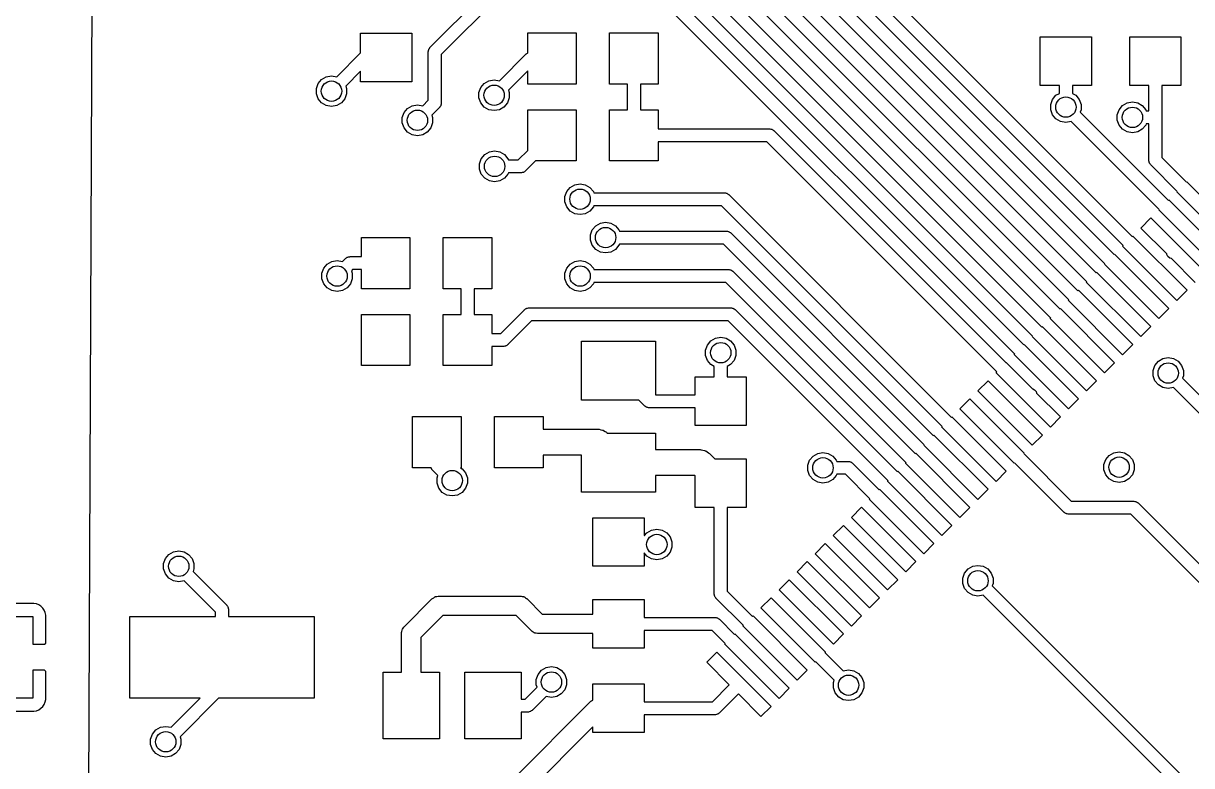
# Model space of a CAD drawing. Extents: x 10 to 287, y -200 to -10.
# Drawn here: x 115.33 to 138.17, y -117.43 to -102.93 of the extents above; entities that cross this region are included whole.
import ezdxf

# ---------------------------------------------------------------- set-up
doc = ezdxf.new("R2010")
doc.units = 0
doc.header["$MEASUREMENT"] = 0
doc.layers.add('BLACK', color=7, linetype='CONTINUOUS')

msp = doc.modelspace()

# ---------------------------------------------------------------- linework, layer by layer
at = {"layer": 'Black'}
for p, q in [((116.682, -97.5241), (116.587, -121.503)), ((127.608, -100.522), (135.592, -108.506)), ((135.767, -108.332), (128.17, -100.735)), ((128.387, -100.592), (135.946, -108.152)), ((135.412, -108.686), (127.466, -100.739)), ((130.838, -100.92), (137.008, -107.09)), ((130.338, -101.128), (136.654, -107.445)), ((136.829, -107.27), (130.621, -101.062)), ((127.651, -101.274), (135.238, -108.861)), ((129.837, -101.337), (136.299, -107.799)), ((136.474, -107.624), (130.121, -101.271)), ((135.058, -109.04), (127.509, -101.491)), ((136.12, -107.978), (129.62, -101.479)), ((127.699, -102.023), (134.887, -109.211)), ((123.28, -103.39), (124.503, -102.167)), ((124.72, -102.31), (123.497, -103.533)), ((134.708, -109.391), (127.557, -102.24)), ((121.92, -103.501), (121.92, -103.115)), ((121.92, -103.115), (122.92, -103.115)), ((122.92, -103.115), (122.92, -104.065)), ((125.186, -103.502), (125.186, -103.111)), ((125.186, -103.111), (126.136, -103.111)), ((126.136, -103.111), (126.136, -104.112)), ((126.787, -104.112), (126.787, -103.111)), ((126.787, -103.111), (127.737, -103.111)), ((127.737, -103.111), (127.737, -104.112)), ((135.209, -104.137), (135.209, -103.188)), ((135.209, -103.188), (136.21, -103.188)), ((136.21, -103.188), (136.21, -104.137)), ((136.959, -104.137), (136.959, -103.188)), ((136.959, -103.188), (137.96, -103.188)), ((137.96, -103.188), (137.96, -104.137)), ((123.243, -103.469), (123.248, -103.453)), ((123.244, -103.474), (123.243, -103.469)), ((123.243, -103.48), (123.244, -103.474)), ((123.248, -103.453), (123.251, -103.437)), ((123.251, -103.437), (123.253, -103.432)), ((123.253, -103.432), (123.255, -103.426)), ((123.255, -103.426), (123.264, -103.413)), ((123.264, -103.413), (123.273, -103.398)), ((123.273, -103.398), (123.277, -103.395)), ((123.277, -103.395), (123.28, -103.39)), ((121.453, -103.967), (121.92, -103.501)), ((123.243, -104.427), (123.243, -103.48)), ((123.497, -103.533), (123.497, -104.48)), ((124.633, -104.047), (125.159, -103.522)), ((125.159, -103.522), (125.163, -103.519)), ((125.163, -103.519), (125.167, -103.514)), ((125.167, -103.514), (125.181, -103.506)), ((125.181, -103.506), (125.186, -103.502)), ((121.92, -103.86), (121.629, -104.151)), ((121.92, -104.065), (121.92, -103.86)), ((125.186, -103.853), (124.809, -104.231)), ((125.186, -104.112), (125.186, -103.853)), ((121.054, -104.198), (121.089, -104.1)), ((121.089, -104.1), (121.157, -104.02)), ((121.157, -104.02), (121.247, -103.967)), ((121.247, -103.967), (121.35, -103.949)), ((121.35, -103.949), (121.453, -103.967)), ((121.453, -103.967), (121.453, -103.967)), ((121.629, -104.151), (121.646, -104.198)), ((122.92, -104.065), (121.92, -104.065)), ((124.269, -104.18), (124.337, -104.1)), ((124.337, -104.1), (124.427, -104.047)), ((124.427, -104.047), (124.53, -104.029)), ((124.53, -104.029), (124.633, -104.047)), ((124.633, -104.047), (124.633, -104.047)), ((126.136, -104.112), (125.186, -104.112)), ((127.135, -104.112), (126.787, -104.112)), ((127.135, -104.612), (127.135, -104.112)), ((127.737, -104.112), (127.389, -104.112)), ((127.389, -104.112), (127.389, -104.612)), ((135.583, -104.137), (135.209, -104.137)), ((135.583, -104.293), (135.583, -104.137)), ((136.21, -104.137), (135.837, -104.137)), ((135.837, -104.137), (135.837, -104.293)), ((137.333, -104.137), (136.959, -104.137)), ((137.333, -104.635), (137.333, -104.137)), ((137.96, -104.137), (137.587, -104.137)), ((137.587, -104.137), (137.587, -104.762)), ((121.054, -104.302), (121.054, -104.198)), ((121.089, -104.4), (121.054, -104.302)), ((121.646, -104.302), (121.611, -104.4)), ((121.646, -104.198), (121.646, -104.302)), ((124.234, -104.278), (124.269, -104.18)), ((124.234, -104.382), (124.234, -104.278)), ((124.269, -104.48), (124.234, -104.382)), ((124.826, -104.382), (124.791, -104.48)), ((124.809, -104.231), (124.826, -104.278)), ((124.826, -104.278), (124.826, -104.382)), ((135.449, -104.411), (135.516, -104.331)), ((135.516, -104.331), (135.583, -104.293)), ((135.837, -104.293), (135.903, -104.331)), ((135.903, -104.331), (135.97, -104.411)), ((121.157, -104.48), (121.089, -104.4)), ((121.247, -104.533), (121.157, -104.48)), ((121.35, -104.551), (121.247, -104.533)), ((121.453, -104.533), (121.35, -104.551)), ((121.543, -104.48), (121.453, -104.533)), ((121.611, -104.4), (121.543, -104.48)), ((122.769, -104.67), (122.837, -104.59)), ((122.837, -104.59), (122.927, -104.537)), ((122.927, -104.537), (123.03, -104.519)), ((123.03, -104.519), (123.133, -104.537)), ((123.133, -104.537), (123.243, -104.427)), ((123.133, -104.537), (123.133, -104.537)), ((123.46, -104.57), (123.309, -104.721)), ((123.463, -104.565), (123.46, -104.57)), ((123.467, -104.562), (123.463, -104.565)), ((123.476, -104.547), (123.467, -104.562)), ((123.485, -104.534), (123.476, -104.547)), ((123.487, -104.528), (123.485, -104.534)), ((123.489, -104.523), (123.487, -104.528)), ((123.492, -104.507), (123.489, -104.523)), ((123.497, -104.491), (123.492, -104.507)), ((123.497, -104.48), (123.496, -104.486)), ((123.496, -104.486), (123.497, -104.491)), ((124.337, -104.56), (124.269, -104.48)), ((124.427, -104.613), (124.337, -104.56)), ((124.53, -104.631), (124.427, -104.613)), ((124.633, -104.613), (124.53, -104.631)), ((124.723, -104.56), (124.633, -104.613)), ((124.791, -104.48), (124.723, -104.56)), ((125.186, -105.408), (125.186, -104.612)), ((125.186, -104.612), (126.136, -104.612)), ((126.136, -104.612), (126.136, -105.613)), ((126.787, -105.613), (126.787, -104.612)), ((126.787, -104.612), (127.135, -104.612)), ((127.389, -104.612), (127.737, -104.612)), ((127.737, -104.612), (127.737, -104.986)), ((135.413, -104.509), (135.449, -104.411)), ((135.413, -104.614), (135.413, -104.509)), ((135.449, -104.712), (135.413, -104.614)), ((135.97, -104.411), (136.006, -104.509)), ((136.006, -104.614), (135.989, -104.661)), ((136.006, -104.509), (136.006, -104.614)), ((136.714, -104.71), (136.75, -104.612)), ((136.75, -104.612), (136.817, -104.532)), ((136.817, -104.532), (136.907, -104.48)), ((136.907, -104.48), (137.01, -104.461)), ((137.01, -104.461), (137.113, -104.48)), ((137.113, -104.48), (137.204, -104.532)), ((137.204, -104.532), (137.271, -104.612)), ((137.271, -104.612), (137.279, -104.635)), ((122.734, -104.768), (122.769, -104.67)), ((122.734, -104.872), (122.734, -104.768)), ((123.309, -104.721), (123.326, -104.768)), ((123.326, -104.768), (123.326, -104.872)), ((135.516, -104.792), (135.449, -104.712)), ((135.607, -104.844), (135.516, -104.792)), ((135.71, -104.863), (135.607, -104.844)), ((135.813, -104.844), (135.71, -104.863)), ((137.533, -106.565), (135.813, -104.844)), ((135.813, -104.844), (135.813, -104.844)), ((135.989, -104.661), (137.713, -106.385)), ((136.714, -104.815), (136.714, -104.71)), ((136.75, -104.913), (136.714, -104.815)), ((137.279, -104.635), (137.333, -104.635)), ((137.587, -104.762), (137.587, -105.55)), ((122.769, -104.97), (122.734, -104.872)), ((122.837, -105.05), (122.769, -104.97)), ((122.927, -105.103), (122.837, -105.05)), ((123.223, -105.05), (123.133, -105.103)), ((123.291, -104.97), (123.223, -105.05)), ((123.326, -104.872), (123.291, -104.97)), ((127.737, -104.986), (129.913, -104.986)), ((129.913, -104.986), (129.918, -104.987)), ((129.918, -104.987), (129.924, -104.986)), ((129.924, -104.986), (129.94, -104.991)), ((129.94, -104.991), (129.956, -104.993)), ((129.956, -104.993), (129.961, -104.996)), ((129.961, -104.996), (129.966, -104.998)), ((129.966, -104.998), (129.98, -105.007)), ((129.98, -105.007), (129.994, -105.016)), ((129.994, -105.016), (129.998, -105.02)), ((129.998, -105.02), (130.003, -105.023)), ((130.003, -105.023), (134.539, -109.559)), ((136.817, -104.993), (136.75, -104.913)), ((136.907, -105.045), (136.817, -104.993)), ((137.01, -105.063), (136.907, -105.045)), ((137.113, -105.045), (137.01, -105.063)), ((137.204, -104.993), (137.113, -105.045)), ((137.271, -104.913), (137.204, -104.993)), ((137.279, -104.889), (137.271, -104.913)), ((137.333, -104.889), (137.279, -104.889)), ((137.333, -105.603), (137.333, -104.889)), ((123.03, -105.121), (122.927, -105.103)), ((123.133, -105.103), (123.03, -105.121)), ((129.86, -105.24), (127.737, -105.24)), ((127.737, -105.24), (127.737, -105.613)), ((134.359, -109.739), (129.86, -105.24)), ((124.279, -105.57), (124.347, -105.49)), ((124.347, -105.49), (124.437, -105.437)), ((124.437, -105.437), (124.54, -105.419)), ((124.54, -105.419), (124.643, -105.437)), ((124.643, -105.437), (124.733, -105.49)), ((124.733, -105.49), (124.801, -105.57)), ((125.002, -105.593), (125.186, -105.408)), ((124.244, -105.668), (124.279, -105.57)), ((124.244, -105.772), (124.244, -105.668)), ((124.801, -105.57), (124.809, -105.593)), ((124.809, -105.593), (125.002, -105.593)), ((125.341, -105.613), (125.144, -105.81)), ((126.136, -105.613), (125.341, -105.613)), ((127.737, -105.613), (126.787, -105.613)), ((137.334, -105.609), (137.333, -105.603)), ((137.333, -105.614), (137.334, -105.609)), ((137.337, -105.63), (137.333, -105.614)), ((137.34, -105.646), (137.337, -105.63)), ((137.343, -105.651), (137.34, -105.646)), ((137.345, -105.657), (137.343, -105.651)), ((137.354, -105.67), (137.345, -105.657)), ((137.362, -105.685), (137.354, -105.67)), ((137.367, -105.688), (137.362, -105.685)), ((137.37, -105.693), (137.367, -105.688)), ((137.888, -106.211), (137.37, -105.693)), ((137.587, -105.55), (138.067, -106.031)), ((124.279, -105.87), (124.244, -105.772)), ((124.347, -105.95), (124.279, -105.87)), ((124.437, -106.003), (124.347, -105.95)), ((124.733, -105.95), (124.643, -106.003)), ((124.801, -105.87), (124.733, -105.95)), ((124.809, -105.847), (124.801, -105.87)), ((125.054, -105.847), (124.809, -105.847)), ((125.06, -105.846), (125.054, -105.847)), ((125.065, -105.847), (125.06, -105.846)), ((125.081, -105.842), (125.065, -105.847)), ((125.098, -105.839), (125.081, -105.842)), ((125.103, -105.837), (125.098, -105.839)), ((125.108, -105.835), (125.103, -105.837)), ((125.122, -105.826), (125.108, -105.835)), ((125.136, -105.817), (125.122, -105.826)), ((125.139, -105.813), (125.136, -105.817)), ((125.144, -105.81), (125.139, -105.813)), ((124.54, -106.021), (124.437, -106.003)), ((124.643, -106.003), (124.54, -106.021)), ((125.914, -106.31), (125.95, -106.212)), ((125.95, -106.212), (126.017, -106.132)), ((126.017, -106.132), (126.107, -106.08)), ((126.107, -106.08), (126.21, -106.062)), ((126.21, -106.062), (126.313, -106.08)), ((126.313, -106.08), (126.403, -106.132)), ((126.403, -106.132), (126.471, -106.212)), ((126.471, -106.212), (126.479, -106.236)), ((137.879, -106.22), (137.888, -106.211)), ((138.067, -106.031), (138.076, -106.022)), ((138.076, -106.022), (139.138, -107.084)), ((125.914, -106.415), (125.914, -106.31)), ((125.95, -106.513), (125.914, -106.415)), ((126.479, -106.236), (129.027, -106.236)), ((129.027, -106.236), (129.032, -106.236)), ((129.032, -106.236), (129.038, -106.236)), ((129.038, -106.236), (129.054, -106.24)), ((129.054, -106.24), (129.07, -106.243)), ((129.07, -106.243), (129.075, -106.246)), ((129.075, -106.246), (129.081, -106.247)), ((129.081, -106.247), (129.094, -106.257)), ((129.094, -106.257), (129.109, -106.265)), ((129.109, -106.265), (129.112, -106.269)), ((129.112, -106.269), (129.117, -106.273)), ((129.117, -106.273), (133.471, -110.627)), ((137.713, -106.385), (137.722, -106.376)), ((137.722, -106.376), (138.784, -107.437)), ((138.94, -107.281), (137.879, -106.22)), ((126.017, -106.593), (125.95, -106.513)), ((126.107, -106.645), (126.017, -106.593)), ((126.21, -106.663), (126.107, -106.645)), ((126.313, -106.645), (126.21, -106.663)), ((126.403, -106.593), (126.313, -106.645)), ((126.471, -106.513), (126.403, -106.593)), ((126.479, -106.489), (126.471, -106.513)), ((128.974, -106.489), (126.479, -106.489)), ((133.292, -110.807), (128.974, -106.489)), ((137.525, -106.573), (137.533, -106.565)), ((138.586, -107.635), (137.525, -106.573)), ((126.45, -106.961), (126.517, -106.881)), ((126.517, -106.881), (126.608, -106.829)), ((126.608, -106.829), (126.71, -106.811)), ((126.71, -106.811), (126.813, -106.829)), ((126.813, -106.829), (126.904, -106.881)), ((126.904, -106.881), (126.971, -106.961)), ((137.173, -106.925), (137.37, -106.728)), ((137.37, -106.728), (138.432, -107.789)), ((121.935, -107.485), (121.935, -107.112)), ((121.935, -107.112), (122.885, -107.112)), ((122.885, -107.112), (122.885, -108.113)), ((123.535, -108.113), (123.535, -107.112)), ((123.535, -107.112), (124.485, -107.112)), ((124.485, -107.112), (124.485, -108.113)), ((126.414, -107.06), (126.45, -106.961)), ((126.414, -107.164), (126.414, -107.06)), ((126.971, -106.961), (126.98, -106.985)), ((126.98, -106.985), (129.068, -106.985)), ((129.068, -106.985), (129.073, -106.986)), ((129.073, -106.986), (129.079, -106.985)), ((129.079, -106.985), (129.095, -106.99)), ((129.095, -106.99), (129.111, -106.992)), ((129.111, -106.992), (129.116, -106.995)), ((129.116, -106.995), (129.121, -106.997)), ((129.121, -106.997), (129.135, -107.006)), ((129.135, -107.006), (129.149, -107.015)), ((129.149, -107.015), (129.153, -107.019)), ((129.153, -107.019), (129.157, -107.022)), ((129.157, -107.022), (133.117, -110.981)), ((137.008, -107.09), (137.017, -107.082)), ((137.017, -107.082), (138.078, -108.143)), ((137.681, -107.433), (137.173, -106.925)), ((126.45, -107.262), (126.414, -107.164)), ((126.517, -107.342), (126.45, -107.262)), ((126.608, -107.395), (126.517, -107.342)), ((126.904, -107.342), (126.813, -107.395)), ((126.971, -107.262), (126.904, -107.342)), ((126.98, -107.239), (126.971, -107.262)), ((129.015, -107.239), (126.98, -107.239)), ((132.937, -111.161), (129.015, -107.239)), ((136.819, -107.279), (136.829, -107.27)), ((137.88, -108.341), (136.819, -107.279)), ((121.267, -107.633), (121.357, -107.581)), ((121.357, -107.581), (121.46, -107.563)), ((121.46, -107.563), (121.563, -107.581)), ((121.563, -107.581), (121.622, -107.522)), ((121.563, -107.581), (121.563, -107.581)), ((121.622, -107.522), (121.626, -107.519)), ((121.626, -107.519), (121.63, -107.515)), ((121.63, -107.515), (121.644, -107.507)), ((121.644, -107.507), (121.658, -107.497)), ((121.658, -107.497), (121.663, -107.496)), ((121.663, -107.496), (121.668, -107.493)), ((121.668, -107.493), (121.685, -107.49)), ((121.685, -107.49), (121.701, -107.486)), ((121.701, -107.486), (121.706, -107.486)), ((121.706, -107.486), (121.712, -107.485)), ((121.712, -107.485), (121.935, -107.485)), ((126.017, -107.633), (126.107, -107.581)), ((126.107, -107.581), (126.21, -107.563)), ((126.21, -107.563), (126.313, -107.581)), ((126.313, -107.581), (126.403, -107.633)), ((126.71, -107.413), (126.608, -107.395)), ((126.813, -107.395), (126.71, -107.413)), ((136.654, -107.445), (136.663, -107.436)), ((136.663, -107.436), (137.724, -108.497)), ((137.683, -107.446), (137.681, -107.433)), ((137.705, -107.484), (137.683, -107.446)), ((137.739, -107.512), (137.705, -107.484)), ((137.772, -107.524), (137.739, -107.512)), ((138.234, -107.987), (137.772, -107.524)), ((121.164, -107.811), (121.2, -107.713)), ((121.164, -107.916), (121.164, -107.811)), ((121.2, -107.713), (121.267, -107.633)), ((121.764, -107.739), (121.739, -107.764)), ((121.739, -107.764), (121.757, -107.811)), ((121.757, -107.811), (121.757, -107.916)), ((121.935, -107.739), (121.764, -107.739)), ((121.935, -108.113), (121.935, -107.739)), ((125.914, -107.811), (125.95, -107.713)), ((125.914, -107.916), (125.914, -107.811)), ((125.95, -107.713), (126.017, -107.633)), ((126.403, -107.633), (126.471, -107.713)), ((126.471, -107.713), (126.479, -107.737)), ((126.479, -107.737), (129.113, -107.737)), ((129.113, -107.737), (129.119, -107.738)), ((129.119, -107.738), (129.124, -107.737)), ((129.124, -107.737), (129.14, -107.741)), ((129.14, -107.741), (129.157, -107.744)), ((129.157, -107.744), (129.162, -107.747)), ((129.162, -107.747), (129.167, -107.749)), ((129.167, -107.749), (129.181, -107.758)), ((129.181, -107.758), (129.195, -107.766)), ((129.195, -107.766), (129.199, -107.771)), ((129.199, -107.771), (129.203, -107.774)), ((129.203, -107.774), (132.764, -111.335)), ((136.299, -107.799), (136.309, -107.789)), ((136.309, -107.789), (137.37, -108.851)), ((136.465, -107.633), (136.474, -107.624)), ((137.527, -108.695), (136.465, -107.633)), ((121.2, -108.014), (121.164, -107.916)), ((121.267, -108.094), (121.2, -108.014)), ((121.721, -108.014), (121.654, -108.094)), ((121.757, -107.916), (121.721, -108.014)), ((125.95, -108.014), (125.914, -107.916)), ((126.017, -108.094), (125.95, -108.014)), ((126.471, -108.014), (126.403, -108.094)), ((126.479, -107.991), (126.471, -108.014)), ((129.061, -107.991), (126.479, -107.991)), ((132.584, -111.514), (129.061, -107.991)), ((136.111, -107.987), (136.12, -107.978)), ((137.173, -109.048), (136.111, -107.987)), ((121.357, -108.146), (121.267, -108.094)), ((121.46, -108.165), (121.357, -108.146)), ((121.563, -108.146), (121.46, -108.165)), ((121.654, -108.094), (121.563, -108.146)), ((122.885, -108.113), (121.935, -108.113)), ((123.883, -108.113), (123.535, -108.113)), ((123.883, -108.613), (123.883, -108.113)), ((124.485, -108.113), (124.137, -108.113)), ((124.137, -108.113), (124.137, -108.613)), ((126.107, -108.146), (126.017, -108.094)), ((126.21, -108.165), (126.107, -108.146)), ((126.313, -108.146), (126.21, -108.165)), ((126.403, -108.094), (126.313, -108.146)), ((135.946, -108.152), (135.955, -108.143)), ((135.955, -108.143), (137.017, -109.205)), ((138.078, -108.143), (137.88, -108.341)), ((125.145, -108.507), (125.158, -108.498)), ((125.158, -108.498), (125.164, -108.496)), ((125.164, -108.496), (125.168, -108.494)), ((125.168, -108.494), (125.185, -108.491)), ((125.185, -108.491), (125.201, -108.486)), ((125.201, -108.486), (125.206, -108.487)), ((125.206, -108.487), (125.212, -108.486)), ((125.212, -108.486), (129.159, -108.486)), ((129.159, -108.486), (129.165, -108.487)), ((129.165, -108.487), (129.17, -108.486)), ((129.17, -108.486), (129.186, -108.491)), ((129.186, -108.491), (129.202, -108.494)), ((129.202, -108.494), (129.207, -108.496)), ((129.207, -108.496), (129.213, -108.498)), ((129.213, -108.498), (129.226, -108.507)), ((135.592, -108.506), (135.601, -108.497)), ((135.601, -108.497), (136.663, -109.558)), ((135.758, -108.341), (135.767, -108.332)), ((136.819, -109.402), (135.758, -108.341)), ((137.724, -108.497), (137.527, -108.695)), ((121.935, -109.614), (121.935, -108.613)), ((121.935, -108.613), (122.885, -108.613)), ((122.885, -108.613), (122.885, -109.614)), ((123.535, -109.614), (123.535, -108.613)), ((123.535, -108.613), (123.883, -108.613)), ((124.137, -108.613), (124.485, -108.613)), ((124.485, -108.613), (124.485, -108.986)), ((124.659, -108.986), (125.122, -108.523)), ((125.122, -108.523), (125.127, -108.52)), ((125.127, -108.52), (125.13, -108.516)), ((125.13, -108.516), (125.145, -108.507)), ((129.226, -108.507), (129.241, -108.516)), ((129.241, -108.516), (129.244, -108.52)), ((129.244, -108.52), (129.249, -108.523)), ((129.249, -108.523), (132.412, -111.686)), ((135.404, -108.695), (135.412, -108.686)), ((136.465, -109.756), (135.404, -108.695)), ((125.264, -108.74), (124.801, -109.203)), ((129.106, -108.74), (125.264, -108.74)), ((132.232, -111.866), (129.106, -108.74)), ((135.238, -108.861), (135.247, -108.851)), ((135.247, -108.851), (136.309, -109.912)), ((137.37, -108.851), (137.173, -109.048)), ((124.485, -108.986), (124.659, -108.986)), ((126.237, -110.288), (126.237, -109.137)), ((126.237, -109.137), (127.687, -109.137)), ((127.687, -109.137), (127.687, -110.185)), ((128.7, -109.212), (128.767, -109.132)), ((128.767, -109.132), (128.858, -109.08)), ((128.858, -109.08), (128.961, -109.061)), ((128.961, -109.061), (129.064, -109.08)), ((129.064, -109.08), (129.154, -109.132)), ((129.154, -109.132), (129.221, -109.212)), ((135.05, -109.048), (135.058, -109.04)), ((136.111, -110.11), (135.05, -109.048)), ((124.711, -109.24), (124.485, -109.24)), ((124.485, -109.24), (124.485, -109.614)), ((124.717, -109.239), (124.711, -109.24)), ((124.723, -109.24), (124.717, -109.239)), ((124.739, -109.236), (124.723, -109.24)), ((124.755, -109.233), (124.739, -109.236)), ((124.76, -109.23), (124.755, -109.233)), ((124.765, -109.228), (124.76, -109.23)), ((124.779, -109.219), (124.765, -109.228)), ((124.793, -109.211), (124.779, -109.219)), ((124.797, -109.206), (124.793, -109.211)), ((124.801, -109.203), (124.797, -109.206)), ((128.665, -109.31), (128.7, -109.212)), ((128.665, -109.414), (128.665, -109.31)), ((128.7, -109.513), (128.665, -109.414)), ((129.221, -109.212), (129.257, -109.31)), ((129.257, -109.414), (129.221, -109.513)), ((129.257, -109.31), (129.257, -109.414)), ((134.698, -109.4), (134.708, -109.391)), ((135.759, -110.462), (134.698, -109.4)), ((134.887, -109.211), (134.895, -109.203)), ((134.895, -109.203), (135.957, -110.264)), ((137.017, -109.205), (136.819, -109.402)), ((122.885, -109.614), (121.935, -109.614)), ((124.485, -109.614), (123.535, -109.614)), ((128.767, -109.593), (128.7, -109.513)), ((128.834, -109.631), (128.767, -109.593)), ((128.834, -109.837), (128.834, -109.631)), ((129.154, -109.593), (129.088, -109.631)), ((129.088, -109.631), (129.088, -109.837)), ((129.221, -109.513), (129.154, -109.593)), ((134.539, -109.559), (134.542, -109.557)), ((134.542, -109.557), (135.05, -110.065)), ((136.663, -109.558), (136.465, -109.756)), ((137.414, -109.708), (137.449, -109.61)), ((137.449, -109.61), (137.517, -109.53)), ((137.517, -109.53), (137.607, -109.477)), ((137.607, -109.477), (137.71, -109.459)), ((137.71, -109.459), (137.813, -109.477)), ((137.813, -109.477), (137.903, -109.53)), ((137.903, -109.53), (137.971, -109.61)), ((137.971, -109.61), (138.006, -109.708)), ((128.46, -110.185), (128.46, -109.837)), ((128.46, -109.837), (128.834, -109.837)), ((129.088, -109.837), (129.461, -109.837)), ((129.461, -109.837), (129.461, -110.787)), ((134.344, -109.754), (134.359, -109.739)), ((135.406, -110.816), (134.344, -109.754)), ((137.414, -109.812), (137.414, -109.708)), ((137.449, -109.91), (137.414, -109.812)), ((138.006, -109.812), (137.989, -109.859)), ((137.989, -109.859), (140.29, -112.16)), ((138.006, -109.708), (138.006, -109.812)), ((133.99, -110.108), (134.188, -109.911)), ((134.188, -109.911), (135.249, -110.972)), ((135.05, -110.065), (135.06, -110.067)), ((135.06, -110.067), (135.098, -110.089)), ((135.098, -110.089), (135.126, -110.123)), ((136.309, -109.912), (136.111, -110.11)), ((137.517, -109.99), (137.449, -109.91)), ((137.607, -110.043), (137.517, -109.99)), ((137.71, -110.061), (137.607, -110.043)), ((137.813, -110.043), (137.71, -110.061)), ((140.073, -112.303), (137.813, -110.043)), ((137.813, -110.043), (137.813, -110.043)), ((127.358, -110.288), (126.237, -110.288)), ((127.472, -110.402), (127.358, -110.288)), ((127.687, -110.185), (128.46, -110.185)), ((133.636, -110.462), (133.834, -110.264)), ((133.834, -110.264), (134.895, -111.326)), ((135.052, -111.17), (133.99, -110.108)), ((135.126, -110.123), (135.137, -110.152)), ((135.137, -110.152), (135.603, -110.618)), ((135.957, -110.264), (135.759, -110.462)), ((127.476, -110.405), (127.472, -110.402)), ((127.48, -110.409), (127.476, -110.405)), ((127.494, -110.418), (127.48, -110.409)), ((127.508, -110.427), (127.494, -110.418)), ((127.513, -110.429), (127.508, -110.427)), ((127.518, -110.432), (127.513, -110.429)), ((127.534, -110.434), (127.518, -110.432)), ((127.55, -110.439), (127.534, -110.434)), ((127.556, -110.438), (127.55, -110.439)), ((127.561, -110.439), (127.556, -110.438)), ((128.46, -110.439), (127.561, -110.439)), ((128.46, -110.787), (128.46, -110.439)), ((134.698, -111.523), (133.636, -110.462)), ((122.936, -111.613), (122.936, -110.612)), ((122.936, -110.612), (123.886, -110.612)), ((123.886, -110.612), (123.886, -111.613)), ((124.536, -111.613), (124.536, -110.612)), ((124.536, -110.612), (125.486, -110.612)), ((125.486, -110.612), (125.486, -110.858)), ((133.471, -110.627), (133.48, -110.618)), ((133.48, -110.618), (134.542, -111.68)), ((135.603, -110.618), (135.406, -110.816)), ((125.486, -110.858), (126.563, -110.858)), ((126.563, -110.858), (126.574, -110.86)), ((126.574, -110.86), (126.585, -110.859)), ((126.585, -110.859), (126.617, -110.868)), ((126.617, -110.868), (126.65, -110.874)), ((126.65, -110.874), (126.66, -110.879)), ((126.66, -110.879), (126.67, -110.882)), ((126.67, -110.882), (126.698, -110.901)), ((126.698, -110.901), (126.726, -110.918)), ((126.726, -110.918), (126.734, -110.926)), ((126.734, -110.926), (126.743, -110.933)), ((126.743, -110.933), (126.746, -110.936)), ((126.746, -110.936), (127.687, -110.936)), ((127.687, -110.936), (127.687, -111.257)), ((129.461, -110.787), (128.46, -110.787)), ((133.117, -110.981), (133.126, -110.972)), ((133.126, -110.972), (134.188, -112.033)), ((133.283, -110.816), (133.292, -110.807)), ((134.344, -111.877), (133.283, -110.816)), ((135.249, -110.972), (135.052, -111.17)), ((132.929, -111.17), (132.937, -111.161)), ((133.99, -112.231), (132.929, -111.17)), ((126.237, -111.366), (125.486, -111.366)), ((125.486, -111.366), (125.486, -111.613)), ((126.237, -112.086), (126.237, -111.366)), ((127.687, -111.257), (128.56, -111.257)), ((128.56, -111.257), (128.571, -111.259)), ((128.571, -111.259), (128.582, -111.258)), ((128.582, -111.258), (128.614, -111.267)), ((128.614, -111.267), (128.646, -111.272)), ((128.646, -111.272), (128.656, -111.278)), ((128.656, -111.278), (128.667, -111.281)), ((128.667, -111.281), (128.694, -111.3)), ((128.694, -111.3), (128.723, -111.317)), ((128.723, -111.317), (128.73, -111.325)), ((128.73, -111.325), (128.739, -111.331)), ((128.739, -111.331), (128.845, -111.437)), ((128.845, -111.437), (129.461, -111.437)), ((129.461, -111.437), (129.461, -112.387)), ((130.664, -111.56), (130.699, -111.462)), ((130.699, -111.462), (130.766, -111.382)), ((130.766, -111.382), (130.857, -111.33)), ((130.857, -111.33), (130.96, -111.312)), ((130.96, -111.312), (131.063, -111.33)), ((131.063, -111.33), (131.153, -111.382)), ((131.153, -111.382), (131.22, -111.462)), ((131.22, -111.462), (131.229, -111.486)), ((132.764, -111.335), (132.773, -111.326)), ((132.773, -111.326), (133.834, -112.387)), ((134.895, -111.326), (134.886, -111.335)), ((134.886, -111.335), (135.815, -112.263)), ((136.454, -111.548), (136.489, -111.45)), ((136.489, -111.45), (136.557, -111.37)), ((136.557, -111.37), (136.647, -111.317)), ((136.647, -111.317), (136.75, -111.299)), ((136.75, -111.299), (136.853, -111.317)), ((136.853, -111.317), (136.943, -111.37)), ((136.943, -111.37), (137.011, -111.45)), ((137.011, -111.45), (137.046, -111.548)), ((123.295, -111.613), (122.936, -111.613)), ((123.296, -111.616), (123.295, -111.613)), ((123.305, -111.629), (123.296, -111.616)), ((123.314, -111.644), (123.305, -111.629)), ((123.318, -111.647), (123.314, -111.644)), ((123.321, -111.652), (123.318, -111.647)), ((123.432, -111.762), (123.321, -111.652)), ((123.886, -111.613), (123.872, -111.613)), ((123.872, -111.613), (123.904, -111.631)), ((123.904, -111.631), (123.971, -111.711)), ((125.486, -111.613), (124.536, -111.613)), ((130.664, -111.665), (130.664, -111.56)), ((130.699, -111.763), (130.664, -111.665)), ((131.229, -111.486), (131.45, -111.486)), ((131.45, -111.486), (131.456, -111.487)), ((131.456, -111.487), (131.461, -111.486)), ((131.461, -111.486), (131.477, -111.49)), ((131.477, -111.49), (131.494, -111.493)), ((131.494, -111.493), (131.498, -111.496)), ((131.498, -111.496), (131.504, -111.498)), ((131.504, -111.498), (131.517, -111.507)), ((131.517, -111.507), (131.532, -111.515)), ((131.532, -111.515), (131.535, -111.52)), ((131.535, -111.52), (131.54, -111.523)), ((131.54, -111.523), (132.058, -112.041)), ((132.412, -111.686), (132.421, -111.678)), ((132.421, -111.678), (133.482, -112.739)), ((132.575, -111.523), (132.584, -111.514)), ((133.636, -112.585), (132.575, -111.523)), ((134.542, -111.68), (134.344, -111.877)), ((134.707, -111.514), (134.698, -111.523)), ((135.672, -112.48), (134.707, -111.514)), ((136.454, -111.652), (136.454, -111.548)), ((136.489, -111.75), (136.454, -111.652)), ((137.046, -111.652), (137.011, -111.75)), ((137.046, -111.548), (137.046, -111.652)), ((123.414, -111.809), (123.432, -111.762)), ((123.414, -111.914), (123.414, -111.809)), ((123.45, -112.012), (123.414, -111.914)), ((123.971, -111.711), (124.007, -111.809)), ((124.007, -111.914), (123.971, -112.012)), ((124.007, -111.809), (124.007, -111.914)), ((128.454, -111.765), (127.687, -111.765)), ((127.687, -111.765), (127.687, -112.086)), ((128.46, -111.771), (128.454, -111.765)), ((128.46, -112.387), (128.46, -111.771)), ((130.766, -111.843), (130.699, -111.763)), ((130.857, -111.895), (130.766, -111.843)), ((130.96, -111.914), (130.857, -111.895)), ((131.063, -111.895), (130.96, -111.914)), ((131.153, -111.843), (131.063, -111.895)), ((131.22, -111.763), (131.153, -111.843)), ((131.229, -111.74), (131.22, -111.763)), ((131.397, -111.74), (131.229, -111.74)), ((131.878, -112.22), (131.397, -111.74)), ((132.223, -111.875), (132.232, -111.866)), ((133.284, -112.937), (132.223, -111.875)), ((136.557, -111.83), (136.489, -111.75)), ((136.647, -111.883), (136.557, -111.83)), ((136.75, -111.901), (136.647, -111.883)), ((136.853, -111.883), (136.75, -111.901)), ((136.943, -111.83), (136.853, -111.883)), ((137.011, -111.75), (136.943, -111.83)), ((123.517, -112.092), (123.45, -112.012)), ((123.608, -112.144), (123.517, -112.092)), ((123.711, -112.162), (123.608, -112.144)), ((123.814, -112.144), (123.711, -112.162)), ((123.904, -112.092), (123.814, -112.144)), ((123.971, -112.012), (123.904, -112.092)), ((127.687, -112.086), (126.237, -112.086)), ((132.058, -112.041), (132.067, -112.032)), ((132.067, -112.032), (133.128, -113.093)), ((134.188, -112.033), (133.99, -112.231)), ((131.515, -112.583), (131.713, -112.385)), ((131.713, -112.385), (132.774, -113.447)), ((131.869, -112.229), (131.878, -112.22)), ((132.931, -113.291), (131.869, -112.229)), ((135.815, -112.263), (137.03, -112.263)), ((137.03, -112.263), (137.036, -112.264)), ((137.036, -112.264), (137.041, -112.263)), ((137.041, -112.263), (137.057, -112.268)), ((137.057, -112.268), (137.073, -112.271)), ((137.073, -112.271), (137.078, -112.273)), ((137.078, -112.273), (137.084, -112.275)), ((137.084, -112.275), (137.097, -112.284)), ((137.097, -112.284), (137.112, -112.293)), ((137.112, -112.293), (137.115, -112.297)), ((137.115, -112.297), (137.12, -112.3)), ((137.12, -112.3), (139.727, -114.907)), ((126.462, -113.538), (126.462, -112.588)), ((126.462, -112.588), (127.462, -112.588)), ((127.462, -112.588), (127.462, -112.936)), ((128.834, -112.387), (128.46, -112.387)), ((128.834, -114.074), (128.834, -112.387)), ((129.461, -112.387), (129.088, -112.387)), ((129.088, -112.387), (129.088, -114.021)), ((132.577, -113.645), (131.515, -112.583)), ((133.834, -112.387), (133.636, -112.585)), ((135.677, -112.483), (135.672, -112.48)), ((135.68, -112.487), (135.677, -112.483)), ((135.695, -112.496), (135.68, -112.487)), ((135.708, -112.505), (135.695, -112.496)), ((135.714, -112.507), (135.708, -112.505)), ((135.719, -112.509), (135.714, -112.507)), ((135.735, -112.512), (135.719, -112.509)), ((135.751, -112.517), (135.735, -112.512)), ((135.757, -112.516), (135.751, -112.517)), ((135.762, -112.517), (135.757, -112.516)), ((136.977, -112.517), (135.762, -112.517)), ((139.551, -115.091), (136.977, -112.517)), ((127.518, -112.881), (127.608, -112.829)), ((127.608, -112.829), (127.711, -112.81)), ((127.711, -112.81), (127.814, -112.829)), ((127.814, -112.829), (127.905, -112.881)), ((131.161, -112.937), (131.359, -112.739)), ((131.359, -112.739), (132.421, -113.801)), ((133.482, -112.739), (133.284, -112.937)), ((127.462, -112.936), (127.471, -112.936)), ((127.471, -112.936), (127.518, -112.881)), ((127.905, -112.881), (127.972, -112.961)), ((127.972, -112.961), (128.007, -113.059)), ((128.007, -113.059), (128.007, -113.164)), ((132.223, -113.998), (131.161, -112.937)), ((118.171, -113.308), (118.261, -113.255)), ((118.261, -113.255), (118.364, -113.237)), ((118.364, -113.237), (118.467, -113.255)), ((118.467, -113.255), (118.557, -113.308)), ((127.518, -113.342), (127.462, -113.276)), ((127.462, -113.276), (127.462, -113.538)), ((127.972, -113.262), (127.905, -113.342)), ((128.007, -113.164), (127.972, -113.262)), ((130.808, -113.291), (131.005, -113.093)), ((131.869, -114.352), (130.808, -113.291)), ((131.005, -113.093), (132.067, -114.155)), ((133.128, -113.093), (132.931, -113.291)), ((118.068, -113.486), (118.103, -113.388)), ((118.068, -113.59), (118.068, -113.486)), ((118.103, -113.388), (118.171, -113.308)), ((118.557, -113.308), (118.625, -113.388)), ((118.625, -113.388), (118.66, -113.486)), ((118.66, -113.486), (118.66, -113.59)), ((127.608, -113.394), (127.518, -113.342)), ((127.711, -113.412), (127.608, -113.394)), ((127.814, -113.394), (127.711, -113.412)), ((127.905, -113.342), (127.814, -113.394)), ((130.454, -113.645), (130.651, -113.447)), ((130.651, -113.447), (131.713, -114.508)), ((132.774, -113.447), (132.577, -113.645)), ((133.887, -113.537), (133.99, -113.519)), ((133.99, -113.519), (134.093, -113.537)), ((118.103, -113.688), (118.068, -113.59)), ((118.171, -113.768), (118.103, -113.688)), ((118.66, -113.59), (118.643, -113.637)), ((118.643, -113.637), (119.3, -114.294)), ((127.462, -113.538), (126.462, -113.538)), ((131.515, -114.706), (130.454, -113.645)), ((133.694, -113.768), (133.729, -113.67)), ((133.729, -113.67), (133.797, -113.59)), ((133.797, -113.59), (133.887, -113.537)), ((134.093, -113.537), (134.183, -113.59)), ((134.183, -113.59), (134.251, -113.67)), ((134.251, -113.67), (134.286, -113.768)), ((118.261, -113.821), (118.171, -113.768)), ((118.364, -113.839), (118.261, -113.821)), ((118.467, -113.821), (118.364, -113.839)), ((119.083, -114.436), (118.467, -113.821)), ((118.467, -113.821), (118.467, -113.821)), ((130.102, -113.997), (130.299, -113.799)), ((130.299, -113.799), (131.361, -114.86)), ((132.421, -113.801), (132.223, -113.998)), ((133.694, -113.872), (133.694, -113.768)), ((133.729, -113.97), (133.694, -113.872)), ((133.797, -114.05), (133.729, -113.97)), ((134.286, -113.872), (134.269, -113.919)), ((134.269, -113.919), (138.01, -117.66)), ((134.286, -113.768), (134.286, -113.872)), ((122.775, -114.715), (123.315, -114.175)), ((123.315, -114.175), (123.322, -114.17)), ((123.322, -114.17), (123.328, -114.164)), ((123.328, -114.164), (123.349, -114.152)), ((123.349, -114.152), (123.369, -114.137)), ((123.369, -114.137), (123.378, -114.135)), ((123.378, -114.135), (123.385, -114.131)), ((123.385, -114.131), (123.409, -114.127)), ((123.409, -114.127), (123.433, -114.12)), ((123.433, -114.12), (123.442, -114.121)), ((123.442, -114.121), (123.45, -114.119)), ((123.45, -114.119), (125.04, -114.119)), ((125.04, -114.119), (125.048, -114.121)), ((125.048, -114.121), (125.057, -114.12)), ((125.057, -114.12), (125.081, -114.127)), ((125.081, -114.127), (125.105, -114.131)), ((125.105, -114.131), (125.112, -114.135)), ((125.112, -114.135), (125.121, -114.137)), ((125.121, -114.137), (125.141, -114.152)), ((125.141, -114.152), (125.162, -114.164)), ((125.162, -114.164), (125.168, -114.17)), ((125.168, -114.17), (125.175, -114.175)), ((125.175, -114.175), (125.472, -114.473)), ((126.462, -114.473), (126.462, -114.188)), ((126.462, -114.188), (127.462, -114.188)), ((127.462, -114.188), (127.462, -114.536)), ((128.835, -114.079), (128.834, -114.074)), ((128.834, -114.085), (128.835, -114.079)), ((128.839, -114.101), (128.834, -114.085)), ((128.842, -114.117), (128.839, -114.101)), ((128.844, -114.122), (128.842, -114.117)), ((128.846, -114.128), (128.844, -114.122)), ((128.855, -114.141), (128.846, -114.128)), ((128.864, -114.156), (128.855, -114.141)), ((128.868, -114.159), (128.864, -114.156)), ((128.871, -114.164), (128.868, -114.159)), ((129.403, -114.696), (128.871, -114.164)), ((129.088, -114.021), (129.582, -114.516)), ((129.748, -114.35), (129.946, -114.153)), ((129.946, -114.153), (131.007, -115.214)), ((131.163, -115.058), (130.102, -113.997)), ((132.067, -114.155), (131.869, -114.352)), ((133.887, -114.103), (133.797, -114.05)), ((133.99, -114.121), (133.887, -114.103)), ((134.093, -114.103), (133.99, -114.121)), ((137.793, -117.803), (134.093, -114.103)), ((134.093, -114.103), (134.093, -114.103)), ((115.533, -114.262), (113.983, -114.262)), ((115.582, -114.272), (115.533, -114.262)), ((115.628, -114.291), (115.582, -114.272)), ((115.67, -114.319), (115.628, -114.291)), ((115.705, -114.354), (115.67, -114.319)), ((115.733, -114.396), (115.705, -114.354)), ((115.752, -114.442), (115.733, -114.396)), ((119.083, -114.516), (119.083, -114.436)), ((119.3, -114.294), (119.303, -114.299)), ((119.303, -114.299), (119.307, -114.302)), ((119.307, -114.302), (119.315, -114.317)), ((119.315, -114.317), (119.325, -114.33)), ((119.325, -114.33), (119.326, -114.336)), ((119.326, -114.336), (119.329, -114.34)), ((119.329, -114.34), (119.332, -114.357)), ((119.332, -114.357), (119.336, -114.373)), ((119.336, -114.373), (119.336, -114.378)), ((119.336, -114.378), (119.337, -114.384)), ((119.337, -114.384), (119.337, -114.516)), ((130.809, -115.412), (129.748, -114.35)), ((113.962, -114.516), (115.508, -114.516)), ((115.508, -114.516), (115.508, -115.062)), ((115.762, -114.491), (115.752, -114.442)), ((115.762, -115.041), (115.762, -114.491)), ((117.41, -116.116), (117.41, -114.516)), ((117.41, -114.516), (119.083, -114.516)), ((119.337, -114.516), (121.009, -114.516)), ((121.009, -114.516), (121.009, -116.116)), ((123.529, -114.5), (123.1, -114.929)), ((124.961, -114.5), (123.529, -114.5)), ((125.259, -114.798), (124.961, -114.5)), ((125.472, -114.473), (126.462, -114.473)), ((127.462, -114.536), (128.844, -114.536)), ((128.844, -114.536), (128.85, -114.537)), ((128.85, -114.537), (128.855, -114.537)), ((128.855, -114.537), (128.871, -114.541)), ((128.871, -114.541), (128.887, -114.544)), ((128.887, -114.544), (128.892, -114.547)), ((128.892, -114.547), (128.898, -114.548)), ((128.898, -114.548), (128.911, -114.558)), ((128.911, -114.558), (128.926, -114.566)), ((128.926, -114.566), (128.929, -114.57)), ((128.929, -114.57), (128.934, -114.573)), ((128.934, -114.573), (129.229, -114.869)), ((129.582, -114.516), (129.592, -114.507)), ((129.592, -114.507), (130.653, -115.568)), ((131.713, -114.508), (131.515, -114.706)), ((122.719, -114.85), (122.721, -114.842)), ((122.719, -115.61), (122.719, -114.85)), ((122.72, -114.833), (122.727, -114.809)), ((122.721, -114.842), (122.72, -114.833)), ((122.727, -114.809), (122.731, -114.785)), ((122.731, -114.785), (122.735, -114.778)), ((122.735, -114.778), (122.737, -114.769)), ((122.737, -114.769), (122.752, -114.749)), ((122.752, -114.749), (122.764, -114.728)), ((122.764, -114.728), (122.77, -114.722)), ((122.77, -114.722), (122.775, -114.715)), ((125.265, -114.803), (125.259, -114.798)), ((125.271, -114.809), (125.265, -114.803)), ((125.292, -114.822), (125.271, -114.809)), ((125.313, -114.836), (125.292, -114.822)), ((125.321, -114.838), (125.313, -114.836)), ((125.328, -114.842), (125.321, -114.838)), ((125.353, -114.847), (125.328, -114.842)), ((125.377, -114.853), (125.353, -114.847)), ((125.385, -114.852), (125.377, -114.853)), ((125.393, -114.854), (125.385, -114.852)), ((126.462, -114.854), (125.393, -114.854)), ((126.462, -115.138), (126.462, -114.854)), ((128.791, -114.79), (127.462, -114.79)), ((127.462, -114.79), (127.462, -115.138)), ((129.05, -115.049), (128.791, -114.79)), ((129.229, -114.869), (129.238, -114.86)), ((129.238, -114.86), (130.299, -115.922)), ((129.394, -114.704), (129.403, -114.696)), ((130.456, -115.766), (129.394, -114.704)), ((131.361, -114.86), (131.163, -115.058)), ((115.508, -115.062), (115.741, -115.062)), ((115.741, -115.062), (115.762, -115.041)), ((123.1, -114.929), (123.1, -115.61)), ((129.04, -115.058), (129.05, -115.049)), ((130.102, -116.119), (129.04, -115.058)), ((127.462, -115.138), (126.462, -115.138)), ((128.687, -115.412), (128.884, -115.214)), ((128.884, -115.214), (129.946, -116.276)), ((131.007, -115.214), (130.998, -115.223)), ((130.998, -115.223), (131.356, -115.58)), ((115.508, -115.57), (115.508, -116.116)), ((115.741, -115.57), (115.508, -115.57)), ((115.762, -115.591), (115.741, -115.57)), ((125.389, -115.65), (125.457, -115.57)), ((125.457, -115.57), (125.547, -115.517)), ((125.547, -115.517), (125.65, -115.499)), ((125.65, -115.499), (125.753, -115.517)), ((125.753, -115.517), (125.843, -115.57)), ((125.843, -115.57), (125.911, -115.65)), ((129.128, -115.853), (128.687, -115.412)), ((130.653, -115.568), (130.456, -115.766)), ((130.819, -115.403), (130.809, -115.412)), ((131.18, -115.764), (130.819, -115.403)), ((131.356, -115.58), (131.357, -115.579)), ((131.357, -115.579), (131.46, -115.561)), ((131.46, -115.561), (131.563, -115.579)), ((131.563, -115.579), (131.654, -115.632)), ((115.762, -116.141), (115.762, -115.591)), ((122.36, -116.91), (122.36, -115.61)), ((122.36, -115.61), (122.719, -115.61)), ((123.1, -115.61), (123.46, -115.61)), ((123.46, -115.61), (123.46, -116.91)), ((123.96, -116.91), (123.96, -115.61)), ((123.96, -115.61), (125.06, -115.61)), ((125.06, -115.61), (125.06, -116.133)), ((125.354, -115.748), (125.389, -115.65)), ((125.354, -115.852), (125.354, -115.748)), ((125.911, -115.65), (125.946, -115.748)), ((125.946, -115.748), (125.946, -115.852)), ((131.164, -115.81), (131.18, -115.764)), ((131.164, -115.914), (131.164, -115.81)), ((131.654, -115.632), (131.721, -115.712)), ((131.721, -115.712), (131.757, -115.81)), ((131.757, -115.81), (131.757, -115.914)), ((125.137, -116.133), (125.371, -115.899)), ((125.371, -115.899), (125.354, -115.852)), ((125.843, -116.03), (125.753, -116.083)), ((125.911, -115.95), (125.843, -116.03)), ((125.946, -115.852), (125.911, -115.95)), ((126.462, -116.15), (126.462, -115.837)), ((126.462, -115.837), (127.462, -115.837)), ((127.462, -115.837), (127.462, -116.185)), ((128.797, -116.185), (129.128, -115.853)), ((129.308, -116.033), (128.939, -116.401)), ((129.748, -116.473), (129.308, -116.033)), ((130.299, -115.922), (130.102, -116.119)), ((131.2, -116.013), (131.164, -115.914)), ((131.267, -116.093), (131.2, -116.013)), ((131.721, -116.013), (131.654, -116.093)), ((131.757, -115.914), (131.721, -116.013)), ((115.508, -116.116), (113.962, -116.116)), ((115.705, -116.278), (115.733, -116.236)), ((115.733, -116.236), (115.752, -116.19)), ((115.752, -116.19), (115.762, -116.141)), ((118.781, -116.116), (117.41, -116.116)), ((118.213, -116.684), (118.781, -116.116)), ((119.141, -116.116), (118.389, -116.868)), ((121.009, -116.116), (119.141, -116.116)), ((124.891, -117.71), (126.424, -116.177)), ((125.06, -116.133), (125.137, -116.133)), ((125.547, -116.083), (125.28, -116.35)), ((125.65, -116.101), (125.547, -116.083)), ((125.547, -116.083), (125.547, -116.083)), ((125.753, -116.083), (125.65, -116.101)), ((126.424, -116.177), (126.43, -116.172)), ((126.43, -116.172), (126.436, -116.166)), ((126.436, -116.166), (126.457, -116.153)), ((126.457, -116.153), (126.462, -116.15)), ((127.462, -116.185), (128.797, -116.185)), ((131.357, -116.145), (131.267, -116.093)), ((131.46, -116.163), (131.357, -116.145)), ((131.563, -116.145), (131.46, -116.163)), ((131.654, -116.093), (131.563, -116.145)), ((113.983, -116.37), (115.533, -116.37)), ((115.533, -116.37), (115.582, -116.36)), ((115.582, -116.36), (115.628, -116.341)), ((115.628, -116.341), (115.67, -116.313)), ((115.67, -116.313), (115.705, -116.278)), ((125.19, -116.387), (125.06, -116.387)), ((125.06, -116.387), (125.06, -116.91)), ((125.196, -116.386), (125.19, -116.387)), ((125.201, -116.387), (125.196, -116.386)), ((125.217, -116.382), (125.201, -116.387)), ((125.233, -116.379), (125.217, -116.382)), ((125.238, -116.377), (125.233, -116.379)), ((125.244, -116.375), (125.238, -116.377)), ((125.257, -116.366), (125.244, -116.375)), ((125.272, -116.357), (125.257, -116.366)), ((125.275, -116.353), (125.272, -116.357)), ((125.28, -116.35), (125.275, -116.353)), ((128.849, -116.439), (127.462, -116.439)), ((127.462, -116.439), (127.462, -116.787)), ((128.855, -116.438), (128.849, -116.439)), ((128.86, -116.438), (128.855, -116.438)), ((128.876, -116.434), (128.86, -116.438)), ((128.893, -116.431), (128.876, -116.434)), ((128.897, -116.428), (128.893, -116.431)), ((128.903, -116.427), (128.897, -116.428)), ((128.916, -116.417), (128.903, -116.427)), ((128.931, -116.409), (128.916, -116.417)), ((128.934, -116.405), (128.931, -116.409)), ((128.939, -116.401), (128.934, -116.405)), ((129.946, -116.276), (129.748, -116.473)), ((117.917, -116.737), (118.007, -116.684)), ((118.007, -116.684), (118.11, -116.666)), ((118.11, -116.666), (118.213, -116.684)), ((118.213, -116.684), (118.213, -116.684)), ((126.462, -116.678), (125.06, -118.079)), ((126.462, -116.787), (126.462, -116.678)), ((117.814, -116.915), (117.849, -116.817)), ((117.814, -117.019), (117.814, -116.915)), ((117.849, -116.817), (117.917, -116.737)), ((118.389, -116.868), (118.406, -116.915)), ((118.406, -116.915), (118.406, -117.019)), ((123.46, -116.91), (122.36, -116.91)), ((125.06, -116.91), (123.96, -116.91)), ((127.462, -116.787), (126.462, -116.787)), ((117.849, -117.117), (117.814, -117.019)), ((117.917, -117.197), (117.849, -117.117)), ((118.371, -117.117), (118.303, -117.197)), ((118.406, -117.019), (118.371, -117.117)), ((118.007, -117.25), (117.917, -117.197)), ((118.11, -117.268), (118.007, -117.25)), ((118.213, -117.25), (118.11, -117.268)), ((118.303, -117.197), (118.213, -117.25))]:
    msp.add_line(p, q, dxfattribs=at)
for centre in [(121.35, -104.25), (124.53, -104.33), (135.71, -104.562), (137.01, -104.762), (123.03, -104.82), (124.54, -105.72), (126.21, -106.362), (126.71, -107.112), (121.46, -107.864), (126.21, -107.864), (128.961, -109.362), (137.71, -109.76), (130.96, -111.613), (136.75, -111.6), (123.711, -111.862), (127.711, -113.111), (118.364, -113.538), (133.99, -113.82), (125.65, -115.8), (131.46, -115.862), (118.11, -116.967)]:
    msp.add_circle(centre, 0.1994, dxfattribs=at)

doc.saveas('drawing.dxf')
